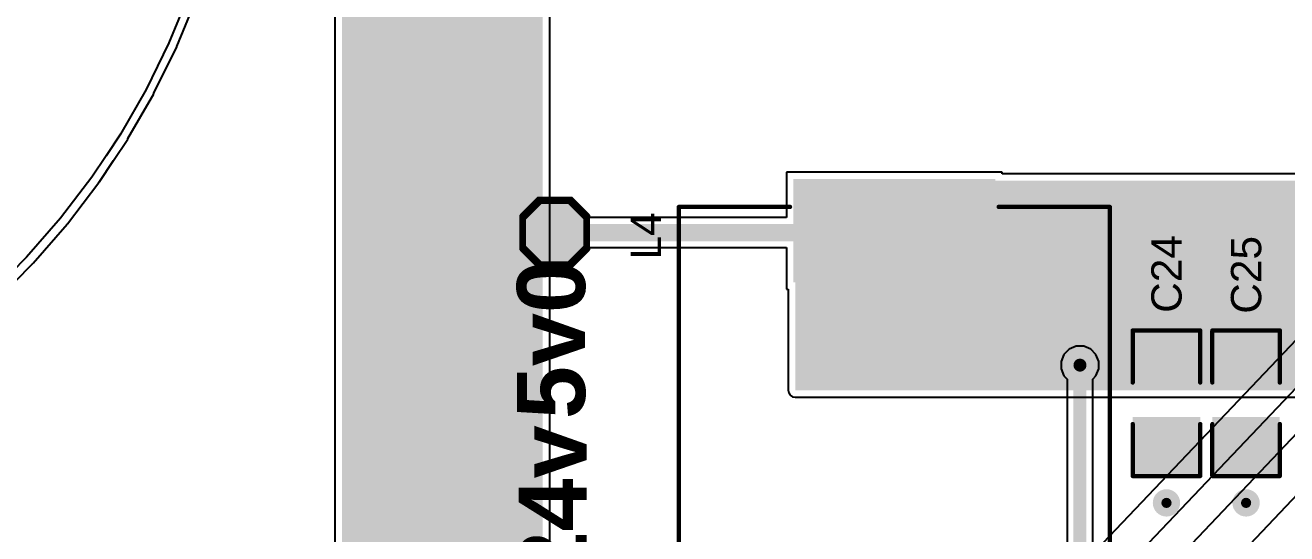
# Model space of a CAD drawing. Header units: inches. Extents: x 0 to 207, y -1 to 213.
# Drawn here: x 3.175 to 4.633, y 0.55 to 1.137 of the extents above; entities that cross this region are included whole.
import ezdxf

# ---------------------------------------------------------------- set-up
doc = ezdxf.new("R2010")
doc.units = ezdxf.units.IN
doc.header["$MEASUREMENT"] = 0
for name, color, linetype in [('Bottom Layer', 5, 'Continuous'), ('Bottom Solder', 6, 'Continuous'), ('Top Layer', 1, 'Continuous'), ('Top Overlay', 2, 'Continuous'), ('Top Paste', 8, 'Continuous'), ('Top Solder', 216, 'Continuous'), ('Via Holes', 16, 'Continuous')]:
    doc.layers.add(name, color=color, linetype=linetype)
doc.styles.add('Arial', font='', dxfattribs={"height": 0.2})
doc.styles.add('Arial_Bold', font='', dxfattribs={"height": 0.2})
doc.styles.get('Arial').set_extended_font_data('Arial')
doc.styles.get('Arial_Bold').set_extended_font_data('Arial', bold=True)

# ---------------------------------------------------------------- blocks, each defined once
blk = doc.blocks.new('13_WQFN_HR__3_2__3')
at = {"layer": 'Top Solder'}
for p in [(-0.0226, 0.0713), (-0.0215, -0.0363), (0.0297, 0.071), (0.0464, -0.0363)]:
    blk.add_line(p, (202.4059, 212.697), dxfattribs=at)
blk = doc.blocks.new('T__________9')
at = {"layer": 'Top Layer'}
blk.add_hatch(color=1, dxfattribs=at).paths.add_polyline_path([(0.015, 0.03), (-0.015, 0.03), (-0.03, 0.015), (-0.03, -0.015), (-0.015, -0.03), (0.015, -0.03), (0.03, -0.015), (0.03, 0.015)])
at = {"layer": 'Top Paste'}
blk.add_hatch(color=8, dxfattribs=at).paths.add_polyline_path([(0.015, 0.03), (-0.015, 0.03), (-0.03, 0.015), (-0.03, -0.015), (-0.015, -0.03), (0.015, -0.03), (0.03, -0.015), (0.03, 0.015)])
at = {"layer": 'Top Solder'}
blk.add_hatch(color=216, dxfattribs=at).paths.add_polyline_path([(0.017, 0.034), (-0.017, 0.034), (-0.034, 0.017), (-0.034, -0.017), (-0.017, -0.034), (0.017, -0.034), (0.034, -0.017), (0.034, 0.017)])
at = {"layer": 'Top Overlay'}
for points in [[(-0.037, 0.017, 0.00787, 0.00787, 0), (-0.017, 0.037, 0.00787, 0.00787, 0)], [(-0.017, 0.037, 0.00787, 0.00787, 0), (0.017, 0.037, 0.00787, 0.00787, 0)], [(0.017, 0.037, 0.00787, 0.00787, 0), (0.037, 0.017, 0.00787, 0.00787, 0)], [(-0.037, -0.017, 0.00787, 0.00787, 0), (-0.037, 0.017, 0.00787, 0.00787, 0)], [(0.037, -0.017, 0.00787, 0.00787, 0), (0.037, 0.017, 0.00787, 0.00787, 0)], [(-0.037, -0.017, 0.00787, 0.00787, 0), (-0.017, -0.037, 0.00787, 0.00787, 0)], [(0.017, -0.037, 0.00787, 0.00787, 0), (0.037, -0.017, 0.00787, 0.00787, 0)], [(-0.017, -0.037, 0.00787, 0.00787, 0), (0.017, -0.037, 0.00787, 0.00787, 0)]]:
    blk.add_lwpolyline(points, format="xyseb", dxfattribs=at)
for points in [[(-0.019, 0.037, 0.00394, 0.00394, 1), (-0.015, 0.037, 0.00394, 0.00394, 1)], [(-0.019, 0.037, 0.00394, 0.00394, 1), (-0.015, 0.037, 0.00394, 0.00394, 1)], [(0.015, 0.037, 0.00394, 0.00394, 1), (0.019, 0.037, 0.00394, 0.00394, 1)], [(0.015, 0.037, 0.00394, 0.00394, 1), (0.019, 0.037, 0.00394, 0.00394, 1)], [(-0.039, 0.017, 0.00394, 0.00394, 1), (-0.035, 0.017, 0.00394, 0.00394, 1)], [(-0.039, 0.017, 0.00394, 0.00394, 1), (-0.035, 0.017, 0.00394, 0.00394, 1)], [(0.035, 0.017, 0.00394, 0.00394, 1), (0.039, 0.017, 0.00394, 0.00394, 1)], [(0.035, 0.017, 0.00394, 0.00394, 1), (0.039, 0.017, 0.00394, 0.00394, 1)], [(-0.039, -0.017, 0.00394, 0.00394, 1), (-0.035, -0.017, 0.00394, 0.00394, 1)], [(-0.039, -0.017, 0.00394, 0.00394, 1), (-0.035, -0.017, 0.00394, 0.00394, 1)], [(0.035, -0.017, 0.00394, 0.00394, 1), (0.039, -0.017, 0.00394, 0.00394, 1)], [(0.035, -0.017, 0.00394, 0.00394, 1), (0.039, -0.017, 0.00394, 0.00394, 1)], [(-0.019, -0.037, 0.00394, 0.00394, 1), (-0.015, -0.037, 0.00394, 0.00394, 1)], [(-0.019, -0.037, 0.00394, 0.00394, 1), (-0.015, -0.037, 0.00394, 0.00394, 1)], [(0.015, -0.037, 0.00394, 0.00394, 1), (0.019, -0.037, 0.00394, 0.00394, 1)], [(0.015, -0.037, 0.00394, 0.00394, 1), (0.019, -0.037, 0.00394, 0.00394, 1)]]:
    blk.add_lwpolyline(points, format="xyseb", close=True, dxfattribs=at)
blk = doc.blocks.new('SRP1265A_150M_37')
at = {"layer": 'Top Layer'}
for points in [[(-0.279134, 0.114567), (-0.164016, 0.114567), (-0.164016, -0.114567), (-0.279134, -0.114567)], [(0.164016, 0.114567), (0.279134, 0.114567), (0.279134, -0.114567), (0.164016, -0.114567)]]:
    blk.add_hatch(color=1, dxfattribs=at).paths.add_polyline_path(points)
at = {"layer": 'Top Paste'}
for points in [[(-0.279134, 0.114567), (-0.164016, 0.114567), (-0.164016, -0.114567), (-0.279134, -0.114567)], [(0.164016, 0.114567), (0.279134, 0.114567), (0.279134, -0.114567), (0.164016, -0.114567)]]:
    blk.add_hatch(color=8, dxfattribs=at).paths.add_polyline_path(points)
at = {"layer": 'Top Solder'}
for points in [[(-0.281134, 0.116567), (-0.162016, 0.116567), (-0.162016, -0.116567), (-0.281134, -0.116567)], [(0.162016, 0.116567), (0.281134, 0.116567), (0.281134, -0.116567), (0.162016, -0.116567)]]:
    blk.add_hatch(color=216, dxfattribs=at).paths.add_polyline_path(points)
at = {"layer": 'Top Overlay'}
for points in [[(0.249063, 0.249063, 0.005, 0.005, 0), (-0.249063, 0.249063, 0.005, 0.005, 0)], [(-0.249063, 0.120567, 0.005, 0.005, 0), (-0.249063, 0.249063, 0.005, 0.005, 0)], [(0.249063, 0.120567, 0.005, 0.005, 0), (0.249063, 0.249063, 0.005, 0.005, 0)], [(-0.249063, -0.249063, 0.005, 0.005, 0), (-0.249063, -0.120567, 0.005, 0.005, 0)], [(0.249063, -0.249063, 0.005, 0.005, 0), (0.249063, -0.120567, 0.005, 0.005, 0)], [(0.249063, -0.249063, 0.005, 0.005, 0), (-0.249063, -0.249063, 0.005, 0.005, 0)]]:
    blk.add_lwpolyline(points, format="xyseb", dxfattribs=at)
for points in [[(-0.250313, 0.249063, 0.0025, 0.0025, 1), (-0.247813, 0.249063, 0.0025, 0.0025, 1)], [(-0.250313, 0.249063, 0.0025, 0.0025, 1), (-0.247813, 0.249063, 0.0025, 0.0025, 1)], [(0.247813, 0.249063, 0.0025, 0.0025, 1), (0.250313, 0.249063, 0.0025, 0.0025, 1)], [(0.247813, 0.249063, 0.0025, 0.0025, 1), (0.250313, 0.249063, 0.0025, 0.0025, 1)], [(-0.250313, 0.120567, 0.0025, 0.0025, 1), (-0.247813, 0.120567, 0.0025, 0.0025, 1)], [(0.247813, 0.120567, 0.0025, 0.0025, 1), (0.250313, 0.120567, 0.0025, 0.0025, 1)], [(-0.250313, -0.120567, 0.0025, 0.0025, 1), (-0.247813, -0.120567, 0.0025, 0.0025, 1)], [(0.247813, -0.120567, 0.0025, 0.0025, 1), (0.250313, -0.120567, 0.0025, 0.0025, 1)], [(-0.250313, -0.249063, 0.0025, 0.0025, 1), (-0.247813, -0.249063, 0.0025, 0.0025, 1)], [(-0.250313, -0.249063, 0.0025, 0.0025, 1), (-0.247813, -0.249063, 0.0025, 0.0025, 1)], [(0.247813, -0.249063, 0.0025, 0.0025, 1), (0.250313, -0.249063, 0.0025, 0.0025, 1)], [(0.247813, -0.249063, 0.0025, 0.0025, 1), (0.250313, -0.249063, 0.0025, 0.0025, 1)]]:
    blk.add_lwpolyline(points, format="xyseb", close=True, dxfattribs=at)
blk = doc.blocks.new('C___1206_53')
at = {"layer": 'Top Layer'}
for points in [[(-0.08, 0.035), (-0.02, 0.035), (-0.02, -0.035), (-0.08, -0.035)], [(0.02, 0.035), (0.08, 0.035), (0.08, -0.035), (0.02, -0.035)]]:
    blk.add_hatch(color=1, dxfattribs=at).paths.add_polyline_path(points)
at = {"layer": 'Top Paste'}
for points in [[(-0.08, 0.035), (-0.02, 0.035), (-0.02, -0.035), (-0.08, -0.035)], [(0.02, 0.035), (0.08, 0.035), (0.08, -0.035), (0.02, -0.035)]]:
    blk.add_hatch(color=8, dxfattribs=at).paths.add_polyline_path(points)
at = {"layer": 'Top Solder'}
for points in [[(-0.084, 0.039), (-0.016, 0.039), (-0.016, -0.039), (-0.084, -0.039)], [(0.016, 0.039), (0.084, 0.039), (0.084, -0.039), (0.016, -0.039)]]:
    blk.add_hatch(color=216, dxfattribs=at).paths.add_polyline_path(points)
at = {"layer": 'Top Overlay'}
for points in [[(-0.084, 0.039, 0.005, 0.005, 0), (-0.024, 0.039, 0.005, 0.005, 0)], [(-0.084, 0.039, 0.005, 0.005, 0), (-0.084, -0.039, 0.005, 0.005, 0)], [(0.024, 0.039, 0.005, 0.005, 0), (0.084, 0.039, 0.005, 0.005, 0)], [(0.084, 0.039, 0.005, 0.005, 0), (0.084, -0.039, 0.005, 0.005, 0)], [(-0.084, -0.039, 0.005, 0.005, 0), (-0.024, -0.039, 0.005, 0.005, 0)], [(0.024, -0.039, 0.005, 0.005, 0), (0.084, -0.039, 0.005, 0.005, 0)]]:
    blk.add_lwpolyline(points, format="xyseb", dxfattribs=at)
for points in [[(-0.08525, 0.039, 0.0025, 0.0025, 1), (-0.08275, 0.039, 0.0025, 0.0025, 1)], [(-0.08525, 0.039, 0.0025, 0.0025, 1), (-0.08275, 0.039, 0.0025, 0.0025, 1)], [(-0.02525, 0.039, 0.0025, 0.0025, 1), (-0.02275, 0.039, 0.0025, 0.0025, 1)], [(0.02275, 0.039, 0.0025, 0.0025, 1), (0.02525, 0.039, 0.0025, 0.0025, 1)], [(0.08275, 0.039, 0.0025, 0.0025, 1), (0.08525, 0.039, 0.0025, 0.0025, 1)], [(0.08275, 0.039, 0.0025, 0.0025, 1), (0.08525, 0.039, 0.0025, 0.0025, 1)], [(-0.08525, -0.039, 0.0025, 0.0025, 1), (-0.08275, -0.039, 0.0025, 0.0025, 1)], [(-0.08525, -0.039, 0.0025, 0.0025, 1), (-0.08275, -0.039, 0.0025, 0.0025, 1)], [(-0.02525, -0.039, 0.0025, 0.0025, 1), (-0.02275, -0.039, 0.0025, 0.0025, 1)], [(0.02275, -0.039, 0.0025, 0.0025, 1), (0.02525, -0.039, 0.0025, 0.0025, 1)], [(0.08275, -0.039, 0.0025, 0.0025, 1), (0.08525, -0.039, 0.0025, 0.0025, 1)], [(0.08275, -0.039, 0.0025, 0.0025, 1), (0.08525, -0.039, 0.0025, 0.0025, 1)]]:
    blk.add_lwpolyline(points, format="xyseb", close=True, dxfattribs=at)
blk = doc.blocks.new('C___1206_54')
at = {"layer": 'Top Layer'}
for points in [[(-0.08, 0.035), (-0.02, 0.035), (-0.02, -0.035), (-0.08, -0.035)], [(0.02, 0.035), (0.08, 0.035), (0.08, -0.035), (0.02, -0.035)]]:
    blk.add_hatch(color=1, dxfattribs=at).paths.add_polyline_path(points)
at = {"layer": 'Top Paste'}
for points in [[(-0.08, 0.035), (-0.02, 0.035), (-0.02, -0.035), (-0.08, -0.035)], [(0.02, 0.035), (0.08, 0.035), (0.08, -0.035), (0.02, -0.035)]]:
    blk.add_hatch(color=8, dxfattribs=at).paths.add_polyline_path(points)
at = {"layer": 'Top Solder'}
for points in [[(-0.084, 0.039), (-0.016, 0.039), (-0.016, -0.039), (-0.084, -0.039)], [(0.016, 0.039), (0.084, 0.039), (0.084, -0.039), (0.016, -0.039)]]:
    blk.add_hatch(color=216, dxfattribs=at).paths.add_polyline_path(points)
at = {"layer": 'Top Overlay'}
for points in [[(-0.084, 0.039, 0.005, 0.005, 0), (-0.024, 0.039, 0.005, 0.005, 0)], [(-0.084, 0.039, 0.005, 0.005, 0), (-0.084, -0.039, 0.005, 0.005, 0)], [(0.024, 0.039, 0.005, 0.005, 0), (0.084, 0.039, 0.005, 0.005, 0)], [(0.084, 0.039, 0.005, 0.005, 0), (0.084, -0.039, 0.005, 0.005, 0)], [(-0.084, -0.039, 0.005, 0.005, 0), (-0.024, -0.039, 0.005, 0.005, 0)], [(0.024, -0.039, 0.005, 0.005, 0), (0.084, -0.039, 0.005, 0.005, 0)]]:
    blk.add_lwpolyline(points, format="xyseb", dxfattribs=at)
for points in [[(-0.08525, 0.039, 0.0025, 0.0025, 1), (-0.08275, 0.039, 0.0025, 0.0025, 1)], [(-0.08525, 0.039, 0.0025, 0.0025, 1), (-0.08275, 0.039, 0.0025, 0.0025, 1)], [(-0.02525, 0.039, 0.0025, 0.0025, 1), (-0.02275, 0.039, 0.0025, 0.0025, 1)], [(0.02275, 0.039, 0.0025, 0.0025, 1), (0.02525, 0.039, 0.0025, 0.0025, 1)], [(0.08275, 0.039, 0.0025, 0.0025, 1), (0.08525, 0.039, 0.0025, 0.0025, 1)], [(0.08275, 0.039, 0.0025, 0.0025, 1), (0.08525, 0.039, 0.0025, 0.0025, 1)], [(-0.08525, -0.039, 0.0025, 0.0025, 1), (-0.08275, -0.039, 0.0025, 0.0025, 1)], [(-0.08525, -0.039, 0.0025, 0.0025, 1), (-0.08275, -0.039, 0.0025, 0.0025, 1)], [(-0.02525, -0.039, 0.0025, 0.0025, 1), (-0.02275, -0.039, 0.0025, 0.0025, 1)], [(0.02275, -0.039, 0.0025, 0.0025, 1), (0.02525, -0.039, 0.0025, 0.0025, 1)], [(0.08275, -0.039, 0.0025, 0.0025, 1), (0.08525, -0.039, 0.0025, 0.0025, 1)], [(0.08275, -0.039, 0.0025, 0.0025, 1), (0.08525, -0.039, 0.0025, 0.0025, 1)]]:
    blk.add_lwpolyline(points, format="xyseb", close=True, dxfattribs=at)

msp = doc.modelspace()

# ---------------------------------------------------------------- hatches: boundary and pattern name
at = {"layer": 'Bottom Layer'}
msp.add_hatch(color=5, dxfattribs=at).paths.add_polyline_path([(3.541, -0.009), (3.773, -0.009), (3.773, 2.022), (3.541, 2.022)])
h = msp.add_hatch(color=5, dxfattribs=at)
edge = h.paths.add_edge_path()
edge.add_arc((4.394, 0.745), 0.0118, 0, 360)
h = msp.add_hatch(color=5, dxfattribs=at)
edge = h.paths.add_edge_path()
edge.add_arc((4.494, 0.586), 0.0118, 0, 360)
h = msp.add_hatch(color=5, dxfattribs=at)
edge = h.paths.add_edge_path()
edge.add_arc((4.586, 0.586), 0.0118, 0, 360)
at = {"layer": 'Bottom Solder'}
h = msp.add_hatch(color=6, dxfattribs=at)
edge = h.paths.add_edge_path()
edge.add_arc((4.394, 0.745), 0.0158, 0, 360)
h = msp.add_hatch(color=6, dxfattribs=at)
edge = h.paths.add_edge_path()
edge.add_arc((4.494, 0.586), 0.0158, 0, 360)
h = msp.add_hatch(color=6, dxfattribs=at)
edge = h.paths.add_edge_path()
edge.add_arc((4.586, 0.586), 0.0158, 0, 360)
at = {"layer": 'Top Layer'}
msp.add_hatch(color=1, dxfattribs=at).paths.add_polyline_path([(4.0649, 0.716), (4.85, 0.716), (4.85, 0.9578), (4.0649, 0.9578)])
h = msp.add_hatch(color=1, dxfattribs=at)
edge = h.paths.add_edge_path()
edge.add_arc((4.394, 0.745), 0.0118, 0, 360)
h = msp.add_hatch(color=1, dxfattribs=at)
edge = h.paths.add_edge_path()
edge.add_arc((4.494, 0.586), 0.0118, 0, 360)
h = msp.add_hatch(color=1, dxfattribs=at)
edge = h.paths.add_edge_path()
edge.add_arc((4.586, 0.586), 0.0118, 0, 360)
at = {"layer": 'Top Solder'}
h = msp.add_hatch(color=216, dxfattribs=at)
edge = h.paths.add_edge_path()
edge.add_arc((4.394, 0.745), 0.0158, 0, 360)
h = msp.add_hatch(color=216, dxfattribs=at)
edge = h.paths.add_edge_path()
edge.add_arc((4.494, 0.586), 0.0158, 0, 360)
h = msp.add_hatch(color=216, dxfattribs=at)
edge = h.paths.add_edge_path()
edge.add_arc((4.586, 0.586), 0.0158, 0, 360)
at = {"layer": 'Via Holes'}
h = msp.add_hatch(color=7, dxfattribs=at)
edge = h.paths.add_edge_path()
edge.add_arc((4.394, 0.745), 0.00591, 0, 360)
h = msp.add_hatch(color=7, dxfattribs=at)
edge = h.paths.add_edge_path()
edge.add_arc((4.494, 0.586), 0.00591, 0, 360)
h = msp.add_hatch(color=7, dxfattribs=at)
edge = h.paths.add_edge_path()
edge.add_arc((4.586, 0.586), 0.00591, 0, 360)

# ---------------------------------------------------------------- linework, layer by layer
at = {"layer": 'Bottom Layer'}
for p, q in [((3.5329, 1.891), (3.5329, -0.009)), ((3.7812, -0.009), (3.7812, 1.8829)), ((4.3817, 0.7635), (4.3755, 0.7574)), ((4.3897, 0.7669), (4.3817, 0.7635)), ((4.3984, 0.7669), (4.3897, 0.7669)), ((4.4064, 0.7635), (4.3984, 0.7669)), ((4.4125, 0.7574), (4.4064, 0.7635)), ((4.3755, 0.7574), (4.3722, 0.7494)), ((4.3722, 0.7494), (4.3722, 0.7407)), ((4.4158, 0.7494), (4.4125, 0.7574)), ((4.4158, 0.7407), (4.4158, 0.7494)), ((4.3722, 0.7407), (4.3755, 0.7327)), ((4.3755, 0.7327), (4.3792, 0.729)), ((4.4088, 0.729), (4.4125, 0.7327)), ((4.4125, 0.7327), (4.4158, 0.7407)), ((4.3792, 0.729), (4.3792, 0.523)), ((4.4088, 0.5292), (4.4088, 0.729))]:
    msp.add_line(p, q, dxfattribs=at)
msp.add_lwpolyline([(4.394, 0.523, 0.015, 0.015, 0), (4.394, 0.745, 0.015, 0.015, 0)], format="xyseb", dxfattribs=at)
msp.add_lwpolyline([(4.3903, 0.745, 0.0075, 0.0075, 1), (4.3978, 0.745, 0.0075, 0.0075, 1)], format="xyseb", close=True, dxfattribs=at)
at = {"layer": 'Top Layer'}
for p, q in [((3.3637, 1.172), (3.341, 1.1169)), ((3.3504, 1.113), (3.3731, 1.1682)), ((3.341, 1.1169), (3.3147, 1.0633)), ((3.3238, 1.0589), (3.3501, 1.1124)), ((3.3501, 1.1124), (3.3502, 1.1127)), ((3.3502, 1.1127), (3.3504, 1.113)), ((3.3147, 1.0633), (3.285, 1.0116)), ((3.2938, 1.0066), (3.3235, 1.0583)), ((3.3235, 1.0583), (3.3236, 1.0586)), ((3.3236, 1.0586), (3.3238, 1.0589)), ((3.285, 1.0116), (3.2685, 0.9868)), ((3.2935, 1.006), (3.2936, 1.0063)), ((3.2936, 1.0063), (3.2938, 1.0066)), ((3.277, 0.9811), (3.2935, 1.006)), ((3.2685, 0.9868), (3.252, 0.962)), ((3.2605, 0.9563), (3.277, 0.9811)), ((4.304, 0.9678), (4.0549, 0.9678)), ((4.0549, 0.9678), (4.0549, 0.9154)), ((4.304, 0.9659), (4.304, 0.9678)), ((4.6818, 0.9659), (4.304, 0.9659)), ((3.252, 0.962), (3.2158, 0.9145)), ((3.2239, 0.9083), (3.2601, 0.9558)), ((3.252, 0.962), (3.252, 0.962)), ((3.2601, 0.9558), (3.2602, 0.9561)), ((3.2602, 0.9561), (3.2605, 0.9563)), ((3.767, 0.938), (3.747, 0.918)), ((3.807, 0.938), (3.767, 0.938)), ((3.827, 0.918), (3.807, 0.938)), ((3.2158, 0.9145), (3.1766, 0.8696)), ((3.1843, 0.8629), (3.2235, 0.9078)), ((3.2235, 0.9078), (3.2236, 0.9081)), ((3.2236, 0.9081), (3.2239, 0.9083)), ((3.747, 0.918), (3.747, 0.878)), ((3.827, 0.9154), (3.827, 0.918)), ((4.0549, 0.9154), (3.827, 0.9154)), ((3.747, 0.878), (3.767, 0.858)), ((3.807, 0.858), (3.827, 0.878)), ((3.827, 0.878), (3.827, 0.8807)), ((3.827, 0.8807), (4.0549, 0.8807)), ((4.0549, 0.8807), (4.0549, 0.8326)), ((3.1766, 0.8696), (3.1346, 0.8273)), ((3.1418, 0.8201), (3.1838, 0.8624)), ((3.1838, 0.8624), (3.184, 0.8627)), ((3.184, 0.8627), (3.1843, 0.8629)), ((3.767, 0.858), (3.807, 0.858)), ((4.0549, 0.8326), (4.0568, 0.8326)), ((4.0568, 0.8326), (4.0568, 0.716)), ((4.0568, 0.716), (4.0574, 0.7129)), ((4.0574, 0.7129), (4.0591, 0.7103)), ((4.0591, 0.7103), (4.0618, 0.7085)), ((4.0618, 0.7085), (4.0649, 0.7079)), ((4.0649, 0.7079), (4.6862, 0.7079))]:
    msp.add_line(p, q, dxfattribs=at)
msp.add_lwpolyline([(3.787, 0.898, 0.02, 0.02, 0), (4.1773, 0.898, 0.02, 0.02, 0)], format="xyseb", dxfattribs=at)
for points in [[(3.782, 0.898, 0.01, 0.01, 1), (3.792, 0.898, 0.01, 0.01, 1)], [(4.1723, 0.898, 0.01, 0.01, 1), (4.1823, 0.898, 0.01, 0.01, 1)]]:
    msp.add_lwpolyline(points, format="xyseb", close=True, dxfattribs=at)

# ---------------------------------------------------------------- block references
for name, p in [('13_WQFN_HR__3_2__3', (4.1795, 0.1914)), ('T__________9', (3.787, 0.898))]:
    msp.add_blockref(name, p)
for name, p, rotation in [('SRP1265A_150M_37', (4.1795, 0.6786), 270), ('C___1206_54', (4.494, 0.701), 90), ('C___1206_53', (4.586, 0.701), 90)]:
    msp.add_blockref(name, p, dxfattribs=dict(rotation=rotation))

# ---------------------------------------------------------------- texts
at = {"layer": 'Top Overlay'}
for s, height, style, p in [('L4', 0.035, 'Arial', (3.9099, 0.8669)), ('C24', 0.035, 'Arial', (4.5115, 0.8054)), ('C25', 0.035, 'Arial', (4.6035, 0.8044)), ('5v0', 0.07874, 'Arial_Bold', (3.8221, 0.6828)), ('24v', 0.07874, 'Arial_Bold', (3.824, 0.492))]:
    msp.add_text(s, height=height, rotation=90, dxfattribs=dict(at, style=style)).set_placement(p)

doc.saveas('drawing.dxf')
